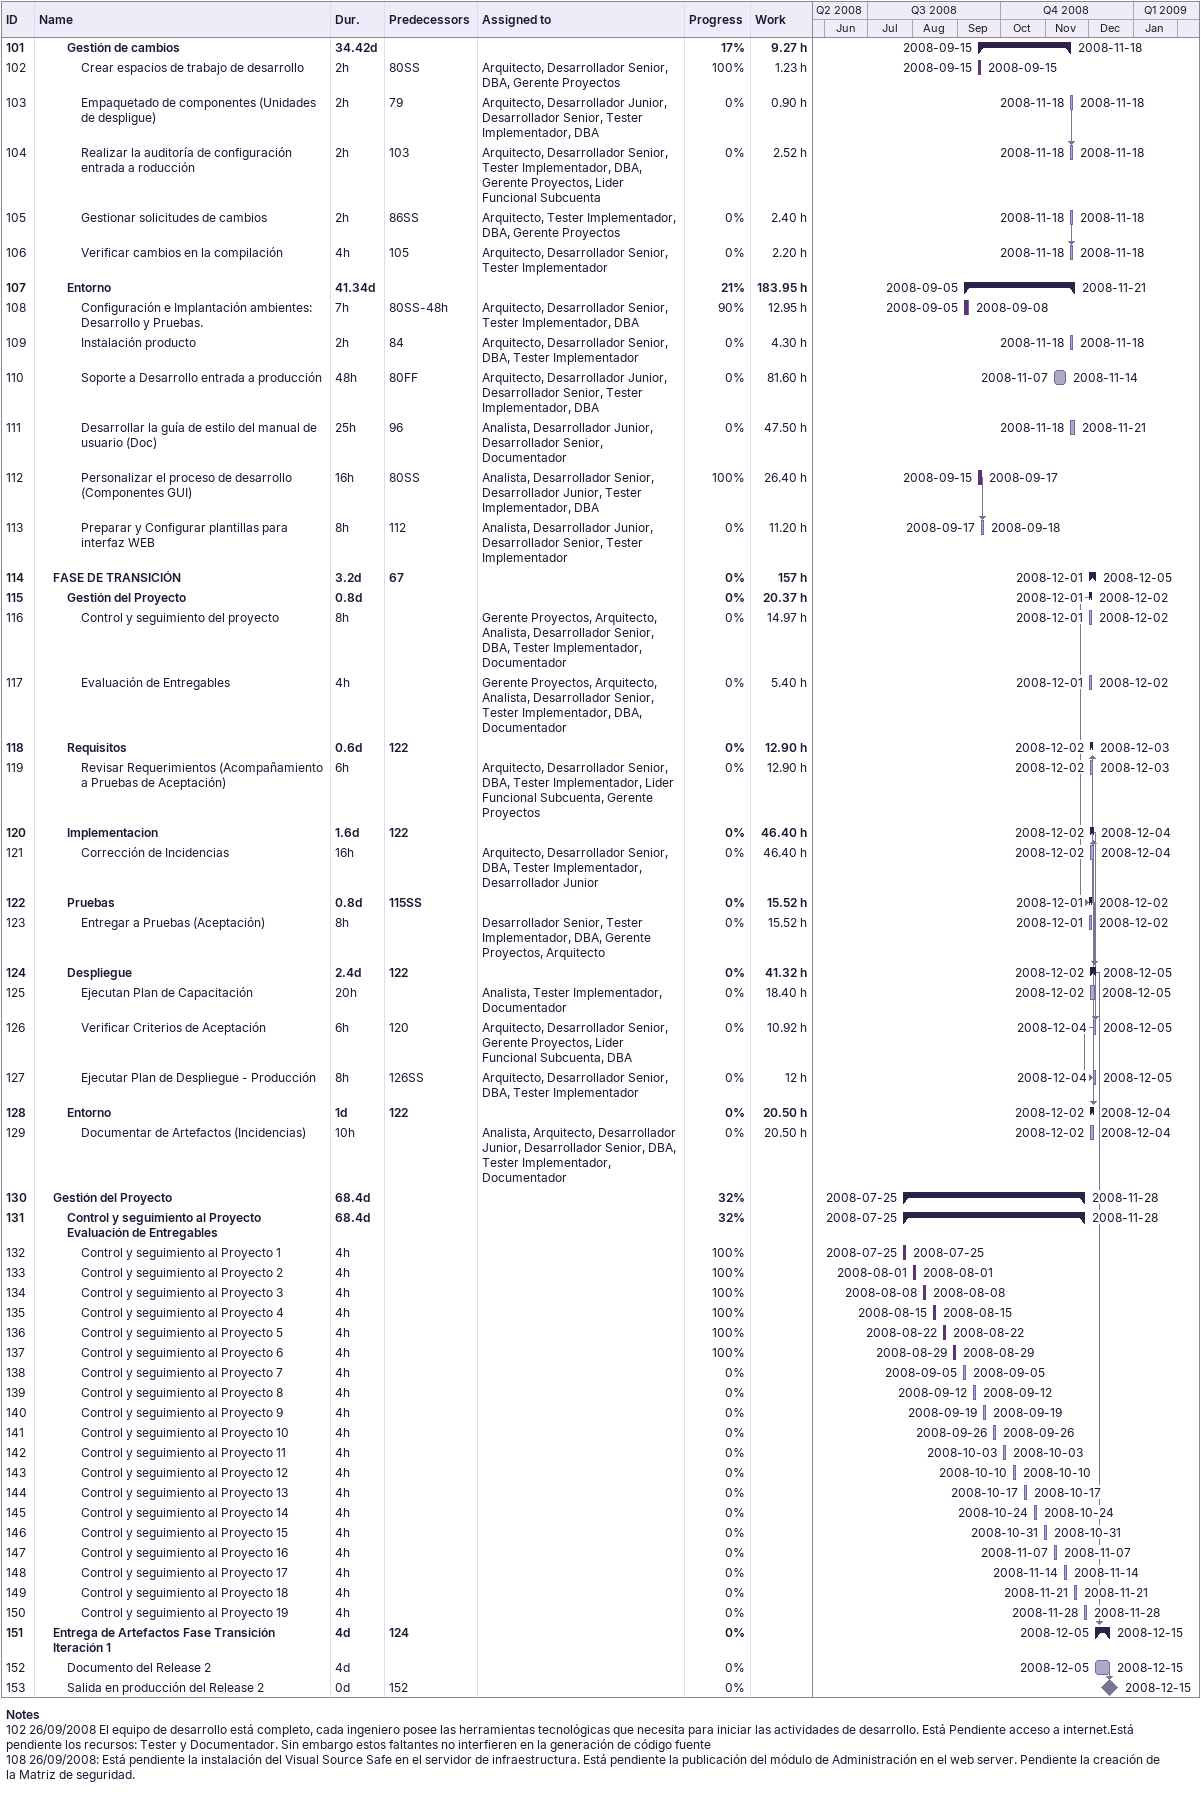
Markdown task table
| ID | Level | Task | Duration | Start | Finish | Predecessors | Resources | % complete | Work (h) |
|---|---|---|---|---|---|---|---|---|---|
| 101 | 3 | **Gestión de cambios** | 34.42d | 2008-09-15 | 2008-11-18 |  |  | 17 | 9.27 |
| 102 | 4 | Crear espacios de trabajo de desarrollo | 2h | 2008-09-15 | 2008-09-15 | 80SS | Arquitecto, Desarrollador Senior, DBA, Gerente Proyectos | 100 | 1.23 |
| 103 | 4 | Empaquetado de componentes (Unidades de despligue) | 2h | 2008-11-18 | 2008-11-18 | 79 | Arquitecto, Desarrollador Junior, Desarrollador Senior, Tester Implementador, DBA | 0 | 0.90 |
| 104 | 4 | Realizar la auditoría de configuración entrada a roducción | 2h | 2008-11-18 | 2008-11-18 | 103 | Arquitecto, Desarrollador Senior, Tester Implementador, DBA, Gerente Proyectos, Lider Funcional Subcuenta | 0 | 2.52 |
| 105 | 4 | Gestionar solicitudes de cambios | 2h | 2008-11-18 | 2008-11-18 | 86SS | Arquitecto, Tester Implementador, DBA, Gerente Proyectos | 0 | 2.40 |
| 106 | 4 | Verificar cambios en la compilación | 4h | 2008-11-18 | 2008-11-18 | 105 | Arquitecto, Desarrollador Senior, Tester Implementador | 0 | 2.20 |
| 107 | 3 | **Entorno** | 41.34d | 2008-09-05 | 2008-11-21 |  |  | 21 | 183.95 |
| 108 | 4 | Configuración e Implantación ambientes: Desarrollo y Pruebas. | 7h | 2008-09-05 | 2008-09-08 | 80SS-48h | Arquitecto, Desarrollador Senior, Tester Implementador, DBA | 90 | 12.95 |
| 109 | 4 | Instalación producto | 2h | 2008-11-18 | 2008-11-18 | 84 | Arquitecto, Desarrollador Senior, DBA, Tester Implementador | 0 | 4.30 |
| 110 | 4 | Soporte a Desarrollo entrada a producción | 48h | 2008-11-07 | 2008-11-14 | 80FF | Arquitecto, Desarrollador Junior, Desarrollador Senior, Tester Implementador, DBA | 0 | 81.60 |
| 111 | 4 | Desarrollar la guía de estilo del manual de usuario (Doc) | 25h | 2008-11-18 | 2008-11-21 | 96 | Analista, Desarrollador Junior, Desarrollador Senior, Documentador | 0 | 47.50 |
| 112 | 4 | Personalizar el proceso de desarrollo (Componentes GUI) | 16h | 2008-09-15 | 2008-09-17 | 80SS | Analista, Desarrollador Senior, Desarrollador Junior, Tester Implementador, DBA | 100 | 26.40 |
| 113 | 4 | Preparar y Configurar plantillas para interfaz WEB | 8h | 2008-09-17 | 2008-09-18 | 112 | Analista, Desarrollador Junior, Desarrollador Senior, Tester Implementador | 0 | 11.20 |
| 114 | 2 | **FASE DE TRANSICIÓN** | 3.2d | 2008-12-01 | 2008-12-05 | 67 |  | 0 | 157 |
| 115 | 3 | **Gestión del Proyecto** | 0.8d | 2008-12-01 | 2008-12-02 |  |  | 0 | 20.37 |
| 116 | 4 | Control y seguimiento del proyecto | 8h | 2008-12-01 | 2008-12-02 |  | Gerente Proyectos, Arquitecto, Analista, Desarrollador Senior, DBA, Tester Implementador, Documentador | 0 | 14.97 |
| 117 | 4 | Evaluación de Entregables | 4h | 2008-12-01 | 2008-12-02 |  | Gerente Proyectos, Arquitecto, Analista, Desarrollador Senior, Tester Implementador, DBA, Documentador | 0 | 5.40 |
| 118 | 3 | **Requisitos** | 0.6d | 2008-12-02 | 2008-12-03 | 122 |  | 0 | 12.90 |
| 119 | 4 | Revisar Requerimientos (Acompañamiento a Pruebas de Aceptación) | 6h | 2008-12-02 | 2008-12-03 |  | Arquitecto, Desarrollador Senior, DBA, Tester Implementador, Lider Funcional Subcuenta, Gerente Proyectos | 0 | 12.90 |
| 120 | 3 | **Implementacion** | 1.6d | 2008-12-02 | 2008-12-04 | 122 |  | 0 | 46.40 |
| 121 | 4 | Corrección de Incidencias | 16h | 2008-12-02 | 2008-12-04 |  | Arquitecto, Desarrollador Senior, DBA, Tester Implementador, Desarrollador Junior | 0 | 46.40 |
| 122 | 3 | **Pruebas** | 0.8d | 2008-12-01 | 2008-12-02 | 115SS |  | 0 | 15.52 |
| 123 | 4 | Entregar a Pruebas (Aceptación) | 8h | 2008-12-01 | 2008-12-02 |  | Desarrollador Senior, Tester Implementador, DBA, Gerente Proyectos, Arquitecto | 0 | 15.52 |
| 124 | 3 | **Despliegue** | 2.4d | 2008-12-02 | 2008-12-05 | 122 |  | 0 | 41.32 |
| 125 | 4 | Ejecutan Plan de Capacitación | 20h | 2008-12-02 | 2008-12-05 |  | Analista, Tester Implementador, Documentador | 0 | 18.40 |
| 126 | 4 | Verificar Criterios de Aceptación | 6h | 2008-12-04 | 2008-12-05 | 120 | Arquitecto, Desarrollador Senior, Gerente Proyectos, Lider Funcional Subcuenta, DBA | 0 | 10.92 |
| 127 | 4 | Ejecutar Plan de Despliegue - Producción | 8h | 2008-12-04 | 2008-12-05 | 126SS | Arquitecto, Desarrollador Senior, DBA, Tester Implementador | 0 | 12 |
| 128 | 3 | **Entorno** | 1d | 2008-12-02 | 2008-12-04 | 122 |  | 0 | 20.50 |
| 129 | 4 | Documentar de Artefactos (Incidencias) | 10h | 2008-12-02 | 2008-12-04 |  | Analista, Arquitecto, Desarrollador Junior, Desarrollador Senior, DBA, Tester Implementador, Documentador | 0 | 20.50 |
| 130 | 2 | **Gestión del Proyecto** | 68.4d | 2008-07-25 | 2008-11-28 |  |  | 32 |  |
| 131 | 3 | **Control y seguimiento al Proyecto Evaluación de Entregables** | 68.4d | 2008-07-25 | 2008-11-28 |  |  | 32 |  |
| 132 | 4 | Control y seguimiento al Proyecto 1 | 4h | 2008-07-25 | 2008-07-25 |  |  | 100 |  |
| 133 | 4 | Control y seguimiento al Proyecto 2 | 4h | 2008-08-01 | 2008-08-01 |  |  | 100 |  |
| 134 | 4 | Control y seguimiento al Proyecto 3 | 4h | 2008-08-08 | 2008-08-08 |  |  | 100 |  |
| 135 | 4 | Control y seguimiento al Proyecto 4 | 4h | 2008-08-15 | 2008-08-15 |  |  | 100 |  |
| 136 | 4 | Control y seguimiento al Proyecto 5 | 4h | 2008-08-22 | 2008-08-22 |  |  | 100 |  |
| 137 | 4 | Control y seguimiento al Proyecto 6 | 4h | 2008-08-29 | 2008-08-29 |  |  | 100 |  |
| 138 | 4 | Control y seguimiento al Proyecto 7 | 4h | 2008-09-05 | 2008-09-05 |  |  | 0 |  |
| 139 | 4 | Control y seguimiento al Proyecto 8 | 4h | 2008-09-12 | 2008-09-12 |  |  | 0 |  |
| 140 | 4 | Control y seguimiento al Proyecto 9 | 4h | 2008-09-19 | 2008-09-19 |  |  | 0 |  |
| 141 | 4 | Control y seguimiento al Proyecto 10 | 4h | 2008-09-26 | 2008-09-26 |  |  | 0 |  |
| 142 | 4 | Control y seguimiento al Proyecto 11 | 4h | 2008-10-03 | 2008-10-03 |  |  | 0 |  |
| 143 | 4 | Control y seguimiento al Proyecto 12 | 4h | 2008-10-10 | 2008-10-10 |  |  | 0 |  |
| 144 | 4 | Control y seguimiento al Proyecto 13 | 4h | 2008-10-17 | 2008-10-17 |  |  | 0 |  |
| 145 | 4 | Control y seguimiento al Proyecto 14 | 4h | 2008-10-24 | 2008-10-24 |  |  | 0 |  |
| 146 | 4 | Control y seguimiento al Proyecto 15 | 4h | 2008-10-31 | 2008-10-31 |  |  | 0 |  |
| 147 | 4 | Control y seguimiento al Proyecto 16 | 4h | 2008-11-07 | 2008-11-07 |  |  | 0 |  |
| 148 | 4 | Control y seguimiento al Proyecto 17 | 4h | 2008-11-14 | 2008-11-14 |  |  | 0 |  |
| 149 | 4 | Control y seguimiento al Proyecto 18 | 4h | 2008-11-21 | 2008-11-21 |  |  | 0 |  |
| 150 | 4 | Control y seguimiento al Proyecto 19 | 4h | 2008-11-28 | 2008-11-28 |  |  | 0 |  |
| 151 | 2 | **Entrega de Artefactos Fase Transición Iteración 1** | 4d | 2008-12-05 | 2008-12-15 | 124 |  | 0 |  |
| 152 | 3 | Documento del Release 2 | 4d | 2008-12-05 | 2008-12-15 |  |  | 0 |  |
| 153 | 3 | Salida en producción del Release 2 | 0d | 2008-12-15 | 2008-12-15 | 152 |  | 0 |  |

Notes
- 102: 26/09/2008 El equipo de desarrollo está completo, cada ingeniero posee las herramientas tecnológicas que necesita para iniciar las actividades de desarrollo. Está Pendiente acceso a internet.Está pendiente los recursos: Tester y Documentador. Sin embargo estos faltantes no interfieren en la generación de código fuente
- 108: 26/09/2008: Está pendiente la instalación del Visual Source Safe en el servidor de infraestructura. Está pendiente la publicación del módulo de Administración en el web server. Pendiente la creación de la Matriz de seguridad.
